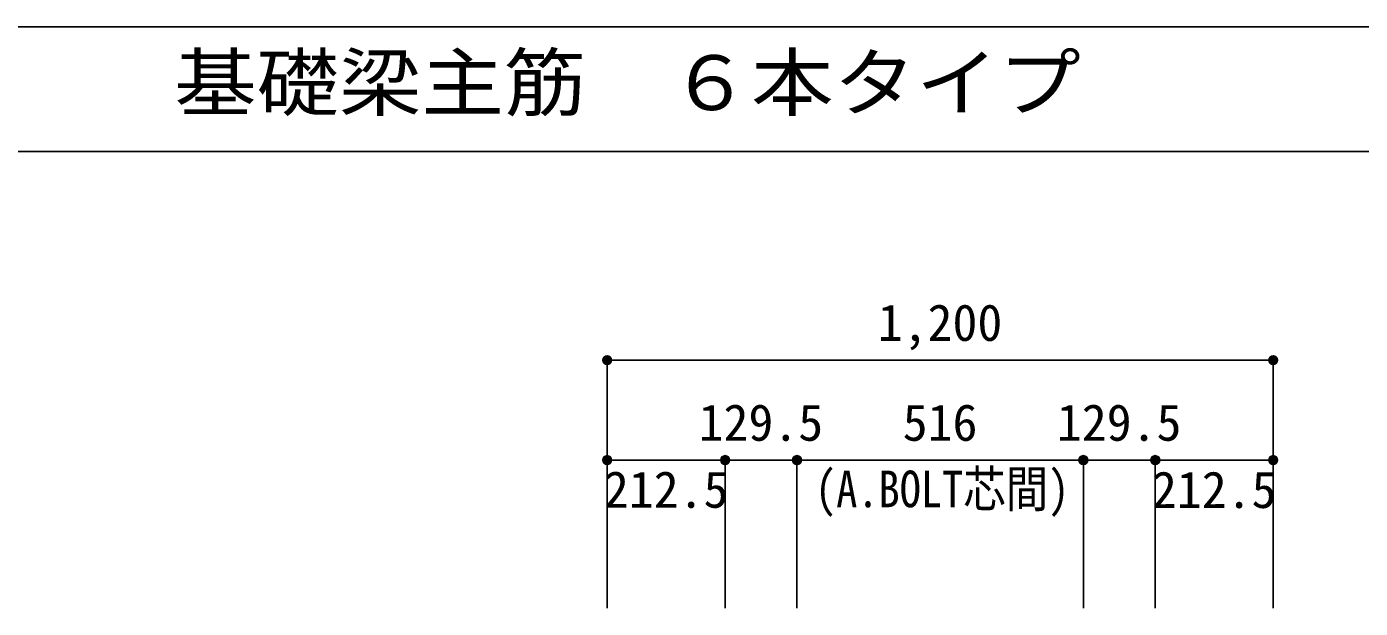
# Model space of a CAD drawing. Units: millimetres at full size, sheet at 1:30. Extents: x -5973 to 5954, y -4195 to 4201.
# Drawn here: x -1094 to 1309, y 3153 to 4201 of the extents above; entities that cross this region are included whole.
import ezdxf
from ezdxf.enums import TextEntityAlignment as Align

# ---------------------------------------------------------------- set-up
doc = ezdxf.new("R2010")
doc.units = ezdxf.units.MM
doc.header["$LTSCALE"] = 30
doc.header["$PDMODE"] = 32
doc.header["$PDSIZE"] = 15
for name, color, linetype in [('0-7_文字', 4, 'Continuous'), ('0-D_寸法', 4, 'Continuous'), ('6-7_文字', 7, 'Continuous'), ('F-0_枠', 6, 'Continuous')]:
    doc.layers.add(name, color=color, linetype=linetype)
doc.styles.add('ＭＳ ゴシック', font='')
doc.styles.get('ＭＳ ゴシック').set_extended_font_data('MS Gothic')

msp = doc.modelspace()

# ---------------------------------------------------------------- linework, layer by layer
at = {"layer": '0-D_寸法'}
for p, q in [((-47.56, 3600.34), (-47.56, 3420.34)), ((-47.56, 3600.34), (-47.56, 3420.34)), ((-47.56, 3600.34), (1152.44, 3600.34)), ((1152.44, 3600.34), (1152.44, 3420.34)), ((-47.56, 3420.34), (164.94, 3420.34)), ((-47.56, 3420.34), (-47.56, 3153.3)), ((164.94, 3420.34), (164.94, 3153.3)), ((164.94, 3420.34), (294.44, 3420.34)), ((294.44, 3420.34), (294.44, 3153.3)), ((294.44, 3420.34), (810.44, 3420.34)), ((810.44, 3420.34), (810.44, 3153.3)), ((810.44, 3420.34), (939.94, 3420.34)), ((939.94, 3420.34), (939.94, 3153.3)), ((939.94, 3420.34), (1152.44, 3420.34)), ((1152.44, 3420.34), (1152.44, 3153.3)), ((1152.44, 3420.34), (1152.44, 3153.3))]:
    msp.add_line(p, q, dxfattribs=at)
for centre, radius in [((-47.56, 3600.34), 8), ((-47.56, 3600.34), 7.2), ((-47.56, 3600.34), 6.4), ((-47.56, 3600.34), 5.6), ((-47.56, 3600.34), 4.8), ((1152.44, 3600.34), 8), ((1152.44, 3600.34), 7.2), ((1152.44, 3600.34), 6.4), ((1152.44, 3600.34), 5.6), ((1152.44, 3600.34), 4.8), ((-47.56, 3600.34), 4), ((-47.56, 3600.34), 3.2), ((-47.56, 3600.34), 2.4), ((-47.56, 3600.34), 1.6), ((-47.56, 3600.34), 0.8), ((1152.44, 3600.34), 4), ((1152.44, 3600.34), 3.2), ((1152.44, 3600.34), 2.4), ((1152.44, 3600.34), 1.6), ((1152.44, 3600.34), 0.8), ((-47.56, 3420.34), 8), ((-47.56, 3420.34), 7.2), ((-47.56, 3420.34), 6.4), ((-47.56, 3420.34), 5.6), ((-47.56, 3420.34), 4.8), ((-47.56, 3420.34), 4), ((-47.56, 3420.34), 3.2), ((-47.56, 3420.34), 2.4), ((-47.56, 3420.34), 1.6), ((-47.56, 3420.34), 0.8), ((164.94, 3420.34), 8), ((164.94, 3420.34), 7.2), ((164.94, 3420.34), 6.4), ((164.94, 3420.34), 5.6), ((164.94, 3420.34), 4.8), ((164.94, 3420.34), 4), ((164.94, 3420.34), 3.2), ((164.94, 3420.34), 2.4), ((164.94, 3420.34), 1.6), ((164.94, 3420.34), 0.8), ((294.44, 3420.34), 8), ((294.44, 3420.34), 7.2), ((294.44, 3420.34), 6.4), ((294.44, 3420.34), 5.6), ((294.44, 3420.34), 4.8), ((294.44, 3420.34), 4), ((294.44, 3420.34), 3.2), ((294.44, 3420.34), 2.4), ((294.44, 3420.34), 1.6), ((294.44, 3420.34), 0.8), ((810.44, 3420.34), 8), ((810.44, 3420.34), 7.2), ((810.44, 3420.34), 6.4), ((810.44, 3420.34), 5.6), ((810.44, 3420.34), 4.8), ((810.44, 3420.34), 4), ((810.44, 3420.34), 3.2), ((810.44, 3420.34), 2.4), ((810.44, 3420.34), 1.6), ((810.44, 3420.34), 0.8), ((939.94, 3420.34), 8), ((939.94, 3420.34), 7.2), ((939.94, 3420.34), 6.4), ((939.94, 3420.34), 5.6), ((939.94, 3420.34), 4.8), ((939.94, 3420.34), 4), ((939.94, 3420.34), 3.2), ((939.94, 3420.34), 2.4), ((939.94, 3420.34), 1.6), ((939.94, 3420.34), 0.8), ((1152.44, 3420.34), 8), ((1152.44, 3420.34), 7.2), ((1152.44, 3420.34), 6.4), ((1152.44, 3420.34), 5.6), ((1152.44, 3420.34), 4.8), ((1152.44, 3420.34), 4), ((1152.44, 3420.34), 3.2), ((1152.44, 3420.34), 2.4), ((1152.44, 3420.34), 1.6), ((1152.44, 3420.34), 0.8)]:
    msp.add_circle(centre, radius, dxfattribs=at)
at = {"layer": '0-D_寸法', "color": 7}
for p in [(-47.56, 3600.34), (1152.44, 3600.34), (-47.56, 3420.34), (164.94, 3420.34), (294.44, 3420.34), (810.44, 3420.34), (939.94, 3420.34), (1152.44, 3420.34)]:
    msp.add_point(p, dxfattribs=at)
at = {"layer": 'F-0_枠'}
msp.add_line((-5972.88, 4201.15), (5954.1, 4201.15), dxfattribs=at)
at = {"layer": 'F-0_枠', "color": 2}
msp.add_line((-5972.88, 3976.15), (3723.6, 3976.15), dxfattribs=at)

# ---------------------------------------------------------------- texts
at = {"layer": '0-7_文字', "style": 'ＭＳ ゴシック', "width": 0.85}
msp.add_text('(A.BOLT芯間)', height=65.98, dxfattribs=at).set_placement((326.92, 3315.58), align=Align.BOTTOM_LEFT)
at = {"layer": '0-D_寸法', "style": 'ＭＳ ゴシック'}
for s, p in [('1,200', (439.94, 3615.34)), ('129.5', (117.19, 3435.34)), ('516', (484.94, 3435.34)), ('129.5', (762.69, 3435.34)), ('212.5', (-53.41, 3314.64)), ('212.5', (934, 3314.25))]:
    msp.add_text(s, height=65.98, dxfattribs=at).set_placement(p, align=Align.BOTTOM_LEFT)
at = {"layer": '6-7_文字', "color": 2, "style": 'ＭＳ ゴシック', "width": 1.1}
msp.add_text('\u3000\u3000基礎梁主筋\u3000６本タイプ', height=98.97, dxfattribs=at).set_placement((-1124.64, 4021.15), align=Align.BOTTOM_LEFT)

doc.saveas('drawing.dxf')
